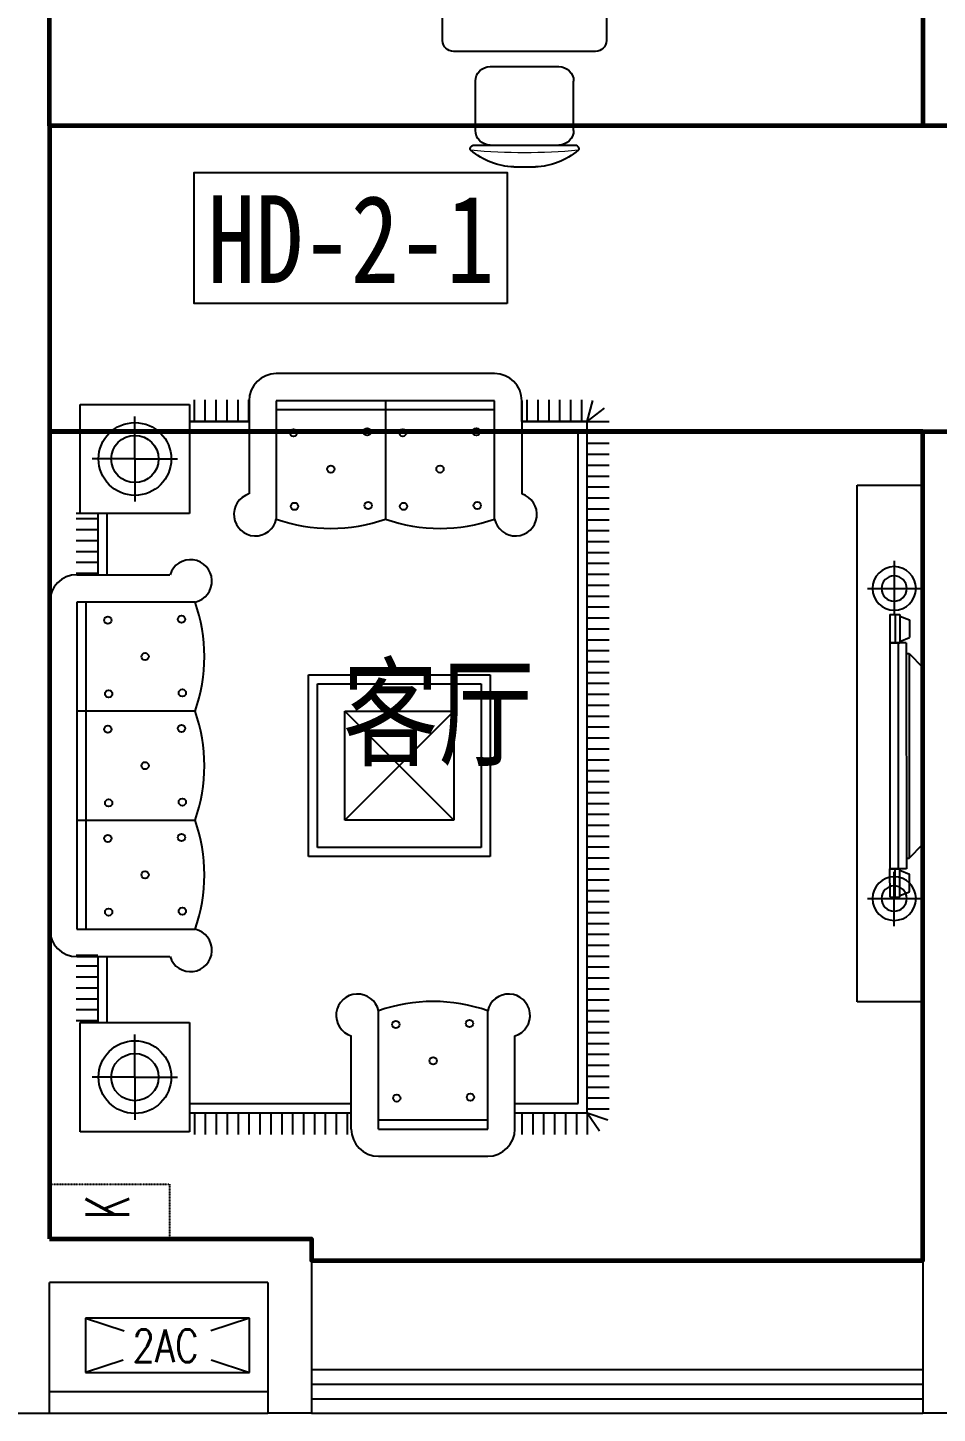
# Model space of a CAD drawing. Extents: x 4672755 to 4700405, y -995504 to -977404.
# Drawn here: x 4676455 to 4680622, y -990704 to -984354 of the extents above; entities that cross this region are included whole.
import ezdxf

# ---------------------------------------------------------------- set-up
doc = ezdxf.new("R2010")
doc.units = 0
doc.header["$MEASUREMENT"] = 0
doc.linetypes.add('DASH', pattern=[0.35, 0.25, -0.1])
doc.layers.get('0').update_dxf_attribs({"linetype": 'CONTINUOUS'})
for name, color, linetype in [('DOTE', 1, 'CONTINUOUS'), ('FUR', 8, 'CONTINUOUS'), ('FURN', 8, 'CONTINUOUS'), ('Furniture(家具)', 8, 'CONTINUOUS'), ('WALL', 2, 'CONTINUOUS'), ('WINDOW', 4, 'CONTINUOUS'), ('文字注明', 211, 'CONTINUOUS'), ('空调示意', 40, 'CONTINUOUS')]:
    doc.layers.add(name, color=color, linetype=linetype)
for name, color, linetype, lineweight in [('GT_客厅', 2, 'CONTINUOUS', 60), ('GT_过道', 30, 'CONTINUOUS', 60), ('GT_餐厅', 3, 'CONTINUOUS', 60), ('文字标注', 121, 'CONTINUOUS', 0)]:
    doc.layers.add(name, color=color, linetype=linetype, lineweight=lineweight)
doc.layers.get('DOTE').off()
doc.styles.add('-黑体', font='simhei.ttf', dxfattribs={"width": 0.8})
doc.styles.add('DIM_FONT', font='SIMPLEX.shx', dxfattribs={"width": 0.8})
doc.styles.add('HZ', font='txt', dxfattribs={"bigfont": 'hztxt'})

# ---------------------------------------------------------------- blocks, each defined once
blk = doc.blocks.new('A$C629A3A33')
at = {"layer": '空调示意', "linetype": 'DASH', "ltscale": 0.5}
for p, q in [((0, 0), (0, 249.9)), ((0, 249.9), (549.7, 249.9)), ((549.7, 249.9), (549.7, 0)), ((549.7, 0), (0, 0))]:
    blk.add_line(p, q, dxfattribs=at)
at = {"layer": '空调示意', "linetype": 'DASH', "ltscale": 0.5, "style": 'HZ', "width": 0.6}
blk.add_text('K', height=200, rotation=90, dxfattribs=at).set_placement((364.8, 90.7))
blk = doc.blocks.new('A$C31840BCA')
at = {"layer": 'FUR'}
for p, q in [((300.1, 2366.9), (0.1, 2366.9)), ((0.1, 2366.9), (0.1, 0)), ((300.1, 0), (300.1, 2366.9)), ((131.2, 2020.4), (131.2, 1770.6)), ((252.3, 1893.6), (7.7, 1893.6)), ((105.3, 1767.4), (60.3, 1750.2)), ((60.3, 1750.2), (60.3, 1669)), ((105.3, 1774.6), (105.3, 1644.6)), ((150.3, 1774.5), (105.3, 1774.6)), ((126.7, 1774.6), (126.6, 1644.6)), ((150.3, 1774.5), (150.3, 1644.5)), ((105.3, 1651.7), (60.3, 1669)), ((62.2, 1596), (0.3, 1531.3)), ((62.2, 1596), (61.9, 658.1)), ((75.3, 1596), (62.2, 1596)), ((75.3, 1644.6), (75, 609.6)), ((75.3, 1644.6), (150.3, 1644.5)), ((150.3, 1644.5), (105.3, 1644.6)), ((112.9, 1644.6), (112.6, 609.6)), ((150.3, 1644.5), (150, 609.5)), ((61.9, 658.1), (0, 722.9)), ((75, 658.1), (61.9, 658.1)), ((59.9, 504), (60, 585.2)), ((105, 602.4), (60, 585.2)), ((75, 609.6), (150, 609.5)), ((104.9, 479.6), (105, 609.6)), ((150, 609.5), (105, 609.6)), ((126.2, 479.6), (126.3, 609.6)), ((131.2, 346.4), (131.2, 596.2)), ((149.9, 479.5), (150, 609.5)), ((252.3, 473.2), (7.7, 473.2)), ((104.9, 486.7), (59.9, 504)), ((149.9, 479.5), (104.9, 479.6)), ((0.1, 0), (300.1, 0))]:
    blk.add_line(p, q, dxfattribs=at)
for centre, radius in [((130.5, 1894.3), 99.8), ((131.2, 1893.6), 58), ((130.5, 472.6), 99.8), ((131.2, 473.2), 58)]:
    blk.add_circle(centre, radius, dxfattribs=at)
blk = doc.blocks.new('A$C6CA9292A')
at = {"layer": 'FURN'}
for p, q in [((2038.7, 3587), (1038.7, 3587)), ((140.9, 2945.7), (140.9, 3445.7)), ((140.9, 3445.7), (640.9, 3445.7)), ((640.9, 3445.7), (640.9, 2945.7)), ((663.3, 3367.5), (663.3, 3467.5)), ((713.3, 3367.5), (713.3, 3467.5)), ((763.3, 3367.5), (763.3, 3467.5)), ((813.3, 3367.5), (813.3, 3467.5)), ((863.3, 3367.5), (863.3, 3467.5)), ((913.3, 3367.5), (913.3, 3467.5)), ((913.7, 3462), (913.7, 3035.3)), ((2038.7, 3462), (1038.7, 3462)), ((1038.7, 3462), (1038.7, 2920.3)), ((1538.7, 3462), (1538.7, 2920.3)), ((2038.7, 2920.3), (2038.7, 3462)), ((2163.3, 3367.5), (2163.3, 3467.5)), ((2163.7, 3462), (2163.7, 3035.3)), ((2188.3, 3367.5), (2188.3, 3467.5)), ((2238.3, 3367.5), (2238.3, 3467.5)), ((2288.3, 3367.5), (2288.3, 3467.5)), ((2338.3, 3367.5), (2338.3, 3467.5)), ((2388.3, 3367.5), (2388.3, 3467.5)), ((2438.3, 3367.5), (2438.3, 3467.5)), ((2463.3, 3367.5), (2489.1, 3464.1)), ((390.9, 3195.7), (390.9, 3390.8)), ((640.9, 3367.5), (913.7, 3367.5)), ((913.7, 3367.5), (640.9, 3367.5)), ((2038.7, 3420.3), (1038.7, 3420.3)), ((2163.7, 3367.5), (2463.3, 3367.5)), ((2463.3, 3367.5), (2163.7, 3367.5)), ((2463.3, 3367.5), (2542.6, 3428.4)), ((2463.3, 199.8), (2463.3, 3367.5)), ((2463.3, 3367.5), (2563.3, 3367.5)), ((913.7, 3325.8), (640.9, 3325.8)), ((2421.6, 3325.8), (2163.7, 3325.8)), ((2421.6, 241.4), (2421.6, 3325.8)), ((2463.3, 3317.5), (2563.3, 3317.5)), ((2463.3, 3267.5), (2563.3, 3267.5)), ((390.9, 3195.7), (195.8, 3195.7)), ((390.9, 3195.7), (586, 3195.7)), ((390.9, 3195.7), (390.9, 3000.6)), ((2463.3, 3217.5), (2563.3, 3217.5)), ((2463.3, 3167.5), (2563.3, 3167.5)), ((2463.3, 3117.5), (2563.3, 3117.5)), ((2463.3, 3067.5), (2563.3, 3067.5)), ((2463.3, 3017.5), (2563.3, 3017.5)), ((221.3, 2945.7), (121.3, 2945.7)), ((640.9, 2945.7), (140.9, 2945.7)), ((221.3, 2945.7), (221.3, 2665.1)), ((262.9, 2945.7), (262.9, 2665.1)), ((2463.3, 2967.5), (2563.3, 2967.5)), ((221.3, 2920.7), (121.3, 2920.7)), ((221.3, 2870.7), (121.3, 2870.7)), ((2463.3, 2917.5), (2563.3, 2917.5)), ((2463.3, 2867.5), (2563.3, 2867.5)), ((221.3, 2820.7), (121.3, 2820.7)), ((2463.3, 2817.5), (2563.3, 2817.5)), ((221.3, 2770.7), (121.3, 2770.7)), ((2463.3, 2767.5), (2563.3, 2767.5)), ((221.3, 2720.7), (121.3, 2720.7)), ((221.3, 2670.7), (121.3, 2670.7)), ((2463.3, 2717.5), (2563.3, 2717.5)), ((2463.3, 2667.5), (2563.3, 2667.5)), ((125, 2665.1), (551.7, 2665.1)), ((2463.3, 2617.5), (2563.3, 2617.5)), ((0, 2540.1), (0, 1040.1)), ((666.7, 2540.1), (125, 2540.1)), ((125, 2540.1), (125, 1040.1)), ((166.7, 2540.1), (166.7, 1040.1)), ((2463.3, 2567.5), (2563.3, 2567.5)), ((2463.3, 2517.5), (2563.3, 2517.5)), ((2463.3, 2467.5), (2563.3, 2467.5)), ((2463.3, 2417.5), (2563.3, 2417.5)), ((2463.3, 2367.5), (2563.3, 2367.5)), ((2463.3, 2317.5), (2563.3, 2317.5)), ((2463.3, 2267.5), (2563.3, 2267.5)), ((1185.6, 2206.9), (2018.9, 2206.9)), ((1185.6, 1373.5), (1185.6, 2206.9)), ((1227.2, 2165.2), (1977.2, 2165.2)), ((1227.2, 1415.2), (1227.2, 2165.2)), ((1977.2, 2165.2), (1977.2, 1415.2)), ((2018.9, 2206.9), (2018.9, 1373.5)), ((2463.3, 2217.5), (2563.3, 2217.5)), ((2463.3, 2167.5), (2563.3, 2167.5)), ((2463.3, 2117.5), (2563.3, 2117.5)), ((666.7, 2040.1), (125, 2040.1)), ((1352.2, 2040.2), (1852.2, 2040.2)), ((1352.2, 1540.2), (1352.2, 2040.2)), ((1352.2, 2040.2), (1852.2, 1540.2)), ((1352.2, 1540.2), (1852.2, 2040.2)), ((1852.2, 2040.2), (1852.2, 1540.2)), ((2463.3, 2067.5), (2563.3, 2067.5)), ((2463.3, 2017.5), (2563.3, 2017.5)), ((2463.3, 1967.5), (2563.3, 1967.5)), ((2463.3, 1917.5), (2563.3, 1917.5)), ((2463.3, 1867.5), (2563.3, 1867.5)), ((2463.3, 1817.5), (2563.3, 1817.5)), ((2463.3, 1767.5), (2563.3, 1767.5)), ((2463.3, 1717.5), (2563.3, 1717.5)), ((2463.3, 1667.5), (2563.3, 1667.5)), ((2463.3, 1617.5), (2563.3, 1617.5)), ((125, 1540.1), (666.7, 1540.1)), ((1852.2, 1540.2), (1352.2, 1540.2)), ((2463.3, 1567.5), (2563.3, 1567.5)), ((2463.3, 1517.5), (2563.3, 1517.5)), ((2463.3, 1467.5), (2563.3, 1467.5)), ((1977.2, 1415.2), (1227.2, 1415.2)), ((2463.3, 1417.5), (2563.3, 1417.5)), ((2018.9, 1373.5), (1185.6, 1373.5)), ((2463.3, 1367.5), (2563.3, 1367.5)), ((2463.3, 1317.5), (2563.3, 1317.5)), ((2463.3, 1267.5), (2563.3, 1267.5)), ((2463.3, 1217.5), (2563.3, 1217.5)), ((2463.3, 1167.5), (2563.3, 1167.5)), ((2463.3, 1117.5), (2563.3, 1117.5)), ((125, 1040.1), (666.7, 1040.1)), ((2463.3, 1067.5), (2563.3, 1067.5)), ((2463.3, 1017.5), (2563.3, 1017.5)), ((2463.3, 967.5), (2563.3, 967.5)), ((221.3, 920.7), (121.3, 920.7)), ((125, 915.1), (551.7, 915.1)), ((221.3, 915.1), (221.3, 612.7)), ((262.9, 915.1), (262.9, 612.7)), ((2463.3, 917.5), (2563.3, 917.5)), ((221.3, 870.7), (121.3, 870.7)), ((2463.3, 867.5), (2563.3, 867.5)), ((221.3, 820.7), (121.3, 820.7)), ((221.3, 770.7), (121.3, 770.7)), ((2463.3, 817.5), (2563.3, 817.5)), ((2463.3, 767.5), (2563.3, 767.5)), ((221.3, 720.7), (121.3, 720.7)), ((2463.3, 717.5), (2563.3, 717.5)), ((221.3, 670.7), (121.3, 670.7)), ((1507, 125), (1507, 666.7)), ((2007, 125), (2007, 666.7)), ((2463.3, 667.5), (2563.3, 667.5)), ((221.3, 620.7), (121.3, 620.7)), ((140.9, 112.7), (140.9, 612.7)), ((140.9, 612.7), (640.9, 612.7)), ((640.9, 612.7), (640.9, 112.7)), ((2463.3, 617.5), (2563.3, 617.5)), ((390.9, 362.7), (390.9, 557.7)), ((1382, 125), (1382, 551.7)), ((2132, 125), (2132, 551.7)), ((2463.3, 567.5), (2563.3, 567.5)), ((2463.3, 517.5), (2563.3, 517.5)), ((2463.3, 467.5), (2563.3, 467.5)), ((2463.3, 417.5), (2563.3, 417.5)), ((390.9, 362.7), (195.8, 362.7)), ((390.9, 362.7), (390.9, 167.6)), ((390.9, 362.7), (586, 362.7)), ((2463.3, 367.5), (2563.3, 367.5)), ((2463.3, 317.5), (2563.3, 317.5)), ((2463.3, 267.5), (2563.3, 267.5)), ((640.9, 241.4), (1382, 241.4)), ((640.9, 199.8), (1382, 199.8)), ((663.3, 199.8), (663.3, 99.8)), ((713.3, 199.8), (713.3, 99.8)), ((763.3, 199.8), (763.3, 99.8)), ((813.3, 199.8), (813.3, 99.8)), ((863.3, 199.8), (863.3, 99.8)), ((913.3, 199.8), (913.3, 99.8)), ((963.3, 199.8), (963.3, 99.8)), ((1013.3, 199.8), (1013.3, 99.8)), ((1063.3, 199.8), (1063.3, 99.8)), ((1113.3, 199.8), (1113.3, 99.8)), ((1163.3, 199.8), (1163.3, 99.8)), ((1213.3, 199.8), (1213.3, 99.8)), ((1263.3, 199.8), (1263.3, 99.8)), ((1313.3, 199.8), (1313.3, 99.8)), ((1363.3, 199.8), (1363.3, 99.8)), ((2132, 241.4), (2421.6, 241.4)), ((2132, 199.8), (2463.3, 199.8)), ((2163.3, 199.8), (2163.3, 99.8)), ((2213.3, 199.8), (2213.3, 99.8)), ((2263.3, 199.8), (2263.3, 99.8)), ((2313.3, 199.8), (2313.3, 99.8)), ((2363.3, 199.8), (2363.3, 99.8)), ((2413.3, 199.8), (2413.3, 99.8)), ((2463.3, 217.5), (2563.3, 217.5)), ((2463.3, 199.8), (2518.8, 116.6)), ((2463.3, 199.8), (2557.9, 167.6)), ((2463.3, 199.8), (2463.3, 99.8)), ((1507, 166.7), (2007, 166.7)), ((640.9, 112.7), (140.9, 112.7)), ((1507, 125), (2007, 125)), ((1507, 0), (2007, 0))]:
    blk.add_line(p, q, dxfattribs=at)
for centre, radius in [((390.9, 3195.7), 166.7), ((390.9, 3195.7), 108.3), ((1117.8, 3316.1), 16.7), ((1455.3, 3320.3), 16.7), ((1617.8, 3316.1), 16.7), ((1955.3, 3320.3), 16.7), ((1288.7, 3149.5), 16.7), ((1788.7, 3149.5), 16.7), ((1122, 2978.6), 16.7), ((1459.5, 2982.8), 16.7), ((1622, 2978.6), 16.7), ((1959.5, 2982.8), 16.7), ((604.2, 2461), 16.7), ((266.7, 2456.8), 16.7), ((437.5, 2290.1), 16.7), ((270.8, 2119.3), 16.7), ((608.3, 2123.5), 16.7), ((266.7, 1956.8), 16.7), ((604.2, 1961), 16.7), ((437.5, 1790.1), 16.7), ((270.8, 1619.3), 16.7), ((608.3, 1623.5), 16.7), ((266.7, 1456.8), 16.7), ((604.2, 1461), 16.7), ((437.5, 1290.1), 16.7), ((270.8, 1119.3), 16.7), ((608.3, 1123.5), 16.7), ((1586.2, 604.2), 16.7), ((1923.7, 608.3), 16.7), ((390.9, 362.7), 166.7), ((390.9, 362.7), 108.3), ((1757, 437.5), 16.7), ((1590.3, 266.7), 16.7), ((1927.8, 270.8), 16.7)]:
    blk.add_circle(centre, radius, dxfattribs=at)
for centre, radius, start, end in [((1038.7, 3462), 125, 90, 180), ((2038.7, 3462), 125, 0, 90), ((942.7, 2941.4), 98.2, 107.20504, 347.59336), ((2134.6, 2941.4), 98.2, 192.40664, 72.79496), ((1288.7, 3627.4), 750, 250.52878, 289.47122), ((1788.7, 3627.4), 750, 250.52878, 289.47122), ((645.6, 2636.1), 98.2, 282.40664, 162.79496), ((125, 2540.1), 125, 90, 180), ((-40.4, 2290.1), 750, 340.52878, 19.47122), ((-40.4, 1790.1), 750, 340.52878, 19.47122), ((-40.4, 1290.1), 750, 340.52878, 19.47122), ((125, 1040.1), 125, 180, 270), ((645.6, 944.2), 98.2, 197.20504, 77.59336), ((1411.1, 645.6), 98.2, 12.40664, 252.79496), ((1757, -40.4), 750, 70.52878, 109.47122), ((2103, 645.6), 98.2, 287.20504, 167.59336), ((1507, 125), 125, 180, 270), ((2007, 125), 125, 270, 0)]:
    blk.add_arc(centre, radius, start, end, dxfattribs=at)
at = {"linetype": 'ByBlock', "style": 'DIM_FONT', "width": 0.8, "flags": 9}
for tag in ['XSIZE', 'YSIZE']:
    blk.add_attdef(tag, (2018.9, 1790.2), '', height=0.5, rotation=180, dxfattribs=at)
blk = doc.blocks.new('餐桌2')
for p, q in [((-49.6, 529), (49.6, 529)), ((-230, 429), (230, 429)), ((-225, 361.5), (-225, 136.5)), ((225, 361.5), (225, 136.5)), ((-157.5, 69), (157.5, 69)), ((325, 0), (-325, 0)), ((-375, -50), (-375, -1450)), ((375, -1450), (375, -50)), ((-804.3, -636.6), (-804.3, -176.6)), ((-736.8, -181.6), (-511.8, -181.6)), ((736.8, -181.6), (511.8, -181.6)), ((804.3, -176.6), (804.3, -636.6)), ((-444.3, -564.1), (-444.3, -249.1)), ((444.3, -249.1), (444.3, -564.1)), ((-904.3, -456.2), (-904.3, -357)), ((904.3, -357), (904.3, -456.2)), ((-736.8, -631.6), (-511.8, -631.6)), ((736.8, -631.6), (511.8, -631.6)), ((-804.3, -1323.4), (-804.3, -863.4)), ((-736.8, -868.4), (-511.8, -868.4)), ((736.8, -868.4), (511.8, -868.4)), ((804.3, -863.4), (804.3, -1323.4)), ((-444.3, -1250.9), (-444.3, -935.9)), ((444.3, -935.9), (444.3, -1250.9)), ((-904.3, -1143), (-904.3, -1043.8)), ((904.3, -1043.8), (904.3, -1143)), ((-736.8, -1318.4), (-511.8, -1318.4)), ((736.8, -1318.4), (511.8, -1318.4)), ((-325, -1500), (325, -1500)), ((-157.5, -1569), (157.5, -1569)), ((-225, -1861.5), (-225, -1636.5)), ((225, -1861.5), (225, -1636.5)), ((-230, -1929), (230, -1929)), ((-49.6, -2029), (49.6, -2029))]:
    blk.add_line(p, q)
for centre, radius, start, end in [((-39.8, 213.6), 315.6, 91.76514, 130.72654), ((39.8, 213.6), 315.6, 49.27346, 88.23486), ((-239.2, 445.1), 10, 130.72654, 202.66999), ((239.2, 445.1), 10, 337.33001, 49.27346), ((-230, 449), 20, 202.66999, 270), ((-157.5, 361.5), 67.5, 90, 180), ((157.5, 361.5), 67.5, 0, 90), ((230, 449), 20, 270, 337.33001), ((-157.5, 136.5), 67.5, 180, 270), ((157.5, 136.5), 67.5, 270, 0), ((-325, -50), 50, 90, 180), ((325, -50), 50, 0, 90), ((-588.8, -366.7), 315.6, 139.27346, 178.23486), ((-820.4, -167.4), 10, 67.33001, 139.27346), ((-824.3, -176.6), 20, 0, 67.33001), ((-736.8, -249.1), 67.5, 90, 180), ((-511.8, -249.1), 67.5, 0, 90), ((511.8, -249.1), 67.5, 90, 180), ((736.8, -249.1), 67.5, 0, 90), ((824.3, -176.6), 20, 112.66999, 180), ((820.4, -167.4), 10, 40.72654, 112.66999), ((588.8, -366.7), 315.6, 1.76514, 40.72654), ((-588.8, -446.4), 315.6, 181.76514, 220.72654), ((588.8, -446.4), 315.6, 319.27346, 358.23486), ((-736.8, -564.1), 67.5, 180, 270), ((-511.8, -564.1), 67.5, 270, 0), ((511.8, -564.1), 67.5, 180, 270), ((736.8, -564.1), 67.5, 270, 0), ((-820.4, -645.8), 10, 220.72654, 292.66999), ((-824.3, -636.6), 20, 292.66999, 0), ((824.3, -636.6), 20, 180, 247.33001), ((820.4, -645.8), 10, 247.33001, 319.27346), ((-588.8, -1053.6), 315.6, 139.27346, 178.23486), ((-820.4, -854.2), 10, 67.33001, 139.27346), ((-824.3, -863.4), 20, 0, 67.33001), ((-736.8, -935.9), 67.5, 90, 180), ((-511.8, -935.9), 67.5, 0, 90), ((511.8, -935.9), 67.5, 90, 180), ((736.8, -935.9), 67.5, 0, 90), ((824.3, -863.4), 20, 112.66999, 180), ((820.4, -854.2), 10, 40.72654, 112.66999), ((588.8, -1053.6), 315.6, 1.76514, 40.72654), ((-588.8, -1133.3), 315.6, 181.76514, 220.72654), ((588.8, -1133.3), 315.6, 319.27346, 358.23486), ((-736.8, -1250.9), 67.5, 180, 270), ((-511.8, -1250.9), 67.5, 270, 0), ((511.8, -1250.9), 67.5, 180, 270), ((736.8, -1250.9), 67.5, 270, 0), ((-824.3, -1323.4), 20, 292.66999, 0), ((824.3, -1323.4), 20, 180, 247.33001), ((-820.4, -1332.6), 10, 220.72654, 292.66999), ((820.4, -1332.6), 10, 247.33001, 319.27346), ((-325, -1450), 50, 180, 270), ((325, -1450), 50, 270, 0), ((-157.5, -1636.5), 67.5, 90, 180), ((157.5, -1636.5), 67.5, 0, 90), ((-157.5, -1861.5), 67.5, 180, 270), ((157.5, -1861.5), 67.5, 270, 0), ((-239.2, -1945.1), 10, 157.33001, 229.27346), ((-230, -1949), 20, 90, 157.33001), ((-39.8, -1713.6), 315.6, 229.27346, 268.23486), ((39.8, -1713.6), 315.6, 271.76514, 310.72654), ((230, -1949), 20, 22.66999, 90), ((239.2, -1945.1), 10, 310.72654, 22.66999)]:
    blk.add_arc(centre, radius, start, end)
at = {"lineweight": 13}
for centre, start, end in [((0, -2248.8), 84.8023, 95.1977), ((1873.6, -406.6), 174.8023, 185.1977), ((-1873.6, -406.6), 354.8023, 5.1977), ((1873.6, -1093.4), 174.8023, 185.1977), ((-1873.6, -1093.4), 354.8023, 5.1977), ((0, 748.8), 264.8023, 275.1977)]:
    blk.add_arc(centre, 2712.7, start, end, dxfattribs=at)
blk = doc.blocks.new('2342234')
at = {"layer": '空调示意'}
for p, q in [((37962.9, 13660.1), (37212.9, 13660.1)), ((37212.9, 13660.1), (37212.9, 13410.1)), ((37212.9, 13660.1), (37389.8, 13601.2)), ((37962.9, 13660.1), (37786.1, 13601.2)), ((37962.9, 13410.1), (37962.9, 13660.1)), ((37385.1, 13467.5), (37212.9, 13410.1)), ((37788.4, 13468.3), (37962.9, 13410.1)), ((37212.9, 13410.1), (37962.9, 13410.1))]:
    blk.add_line(p, q, dxfattribs=at)
at = {"layer": '空调示意', "style": 'HZ', "width": 0.8}
blk.add_text('2AC', height=150, dxfattribs=at).set_placement((37427.3, 13458.5))
at = {"layer": '空调示意', "style": 'DIM_FONT', "width": 0.6, "flags": 9}
for tag in ['YSIZE', 'XSIZE']:
    blk.add_attdef(tag, (37212.9, 13410.1), '', height=0.5, rotation=0, dxfattribs=at)

msp = doc.modelspace()

# ---------------------------------------------------------------- linework, layer by layer
at = {"layer": 'GT_客厅'}
msp.add_lwpolyline([(4676555.4, -989904.5), (4677755.4, -989904.5), (4677755.4, -990004.5), (4680555.4, -990004.5), (4680555.4, -986204.5), (4676555.4, -986204.5), (4676555.4, -989904.5)], dxfattribs=at)
at = {"layer": 'GT_过道'}
msp.add_lwpolyline([(4676555.4, -984804.5), (4676555.4, -986204.5), (4680755.4, -986204.5), (4680755.4, -984804.5), (4676555.4, -984804.5)], dxfattribs=at)
at = {"layer": 'GT_餐厅'}
msp.add_lwpolyline([(4680555.4, -981904.5), (4680555.4, -984804.5), (4676555.4, -984804.5), (4676555.4, -981904.5), (4680555.4, -981904.5)], dxfattribs=at)
at = {"layer": 'WALL'}
for p, q in [((4676555.4, -987904.5), (4676555.4, -982904.5)), ((4680555.4, -984804.5), (4680555.4, -984354.5)), ((4680555.4, -984804.5), (4680755.4, -984804.5)), ((4680555.4, -986204.5), (4680555.4, -990004.5)), ((4680555.4, -986204.5), (4682955.4, -986204.5)), ((4676555.4, -987904.5), (4676555.4, -989904.5)), ((4677755.4, -989904.5), (4676555.4, -989904.5)), ((4677755.4, -989904.5), (4677755.4, -990704.5)), ((4680555.4, -990004.5), (4680555.4, -990704.5)), ((4676555.4, -990704.5), (4676555.4, -990104.5)), ((4677555.4, -990104.5), (4676555.4, -990104.5)), ((4677555.4, -990104.5), (4677555.4, -990704.5)), ((4676355.4, -990704.5), (4676555.4, -990704.5)), ((4677755.4, -990704.5), (4677555.4, -990704.5)), ((4680755.4, -990704.5), (4680555.4, -990704.5))]:
    msp.add_line(p, q, dxfattribs=at)
at = {"layer": 'WINDOW'}
for p, q in [((4677755.4, -990004.5), (4680555.4, -990004.5)), ((4677755.4, -990504.5), (4680555.4, -990504.5)), ((4677755.4, -990570.5), (4680555.4, -990570.5)), ((4676555.4, -990604.5), (4677555.4, -990604.5)), ((4677755.4, -990638.5), (4680555.4, -990638.5)), ((4676555.4, -990704.5), (4677555.4, -990704.5)), ((4677755.4, -990704.5), (4680555.4, -990704.5))]:
    msp.add_line(p, q, dxfattribs=at)
at = {"layer": '文字注明'}
msp.add_lwpolyline([(4678651, -985618.4), (4677217.8, -985618.4), (4677217.8, -985018.4), (4678651, -985018.4), (4678651, -985618.4)], dxfattribs=at)

# ---------------------------------------------------------------- block references
at = {"xscale": -1}
msp.add_blockref('A$C31840BCA', (4680555.4, -988818.5), dxfattribs=at)
at = {"rotation": 359.9999972252356}
msp.add_blockref('A$C629A3A33', (4676555.4, -989904.5), dxfattribs=at)
at = {"layer": 'DOTE'}
msp.add_blockref('2342234', (4639507.9, -1003928.3), dxfattribs=at)
at = {"layer": 'FURN'}
msp.add_blockref('A$C6CA9292A', (4676555.4, -989526.6), dxfattribs=at)
at = {"layer": 'Furniture(家具)', "xscale": -1, "rotation": 180}
msp.add_blockref('餐桌2', (4678731.2, -984463.4), dxfattribs=at)

# ---------------------------------------------------------------- texts
at = {"layer": '文字标注', "style": '-黑体', "width": 0.8}
msp.add_text('客厅', height=402.26, dxfattribs=at).set_placement((4677897.5, -987695.6))
at = {"layer": '文字注明', "style": '-黑体', "width": 0.8}
msp.add_text('HD-2-1', height=402.26, dxfattribs=at).set_placement((4677279.5, -985524.2))

doc.saveas('drawing.dxf')
